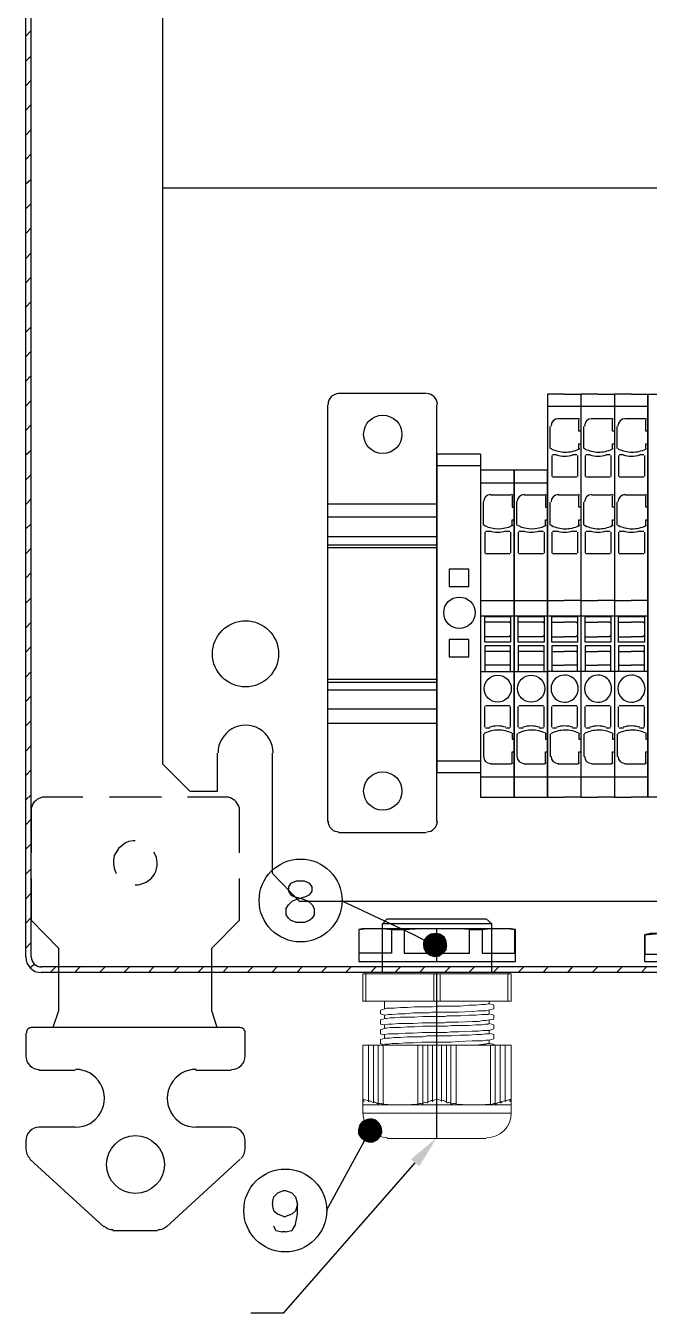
# Model space of a CAD drawing. Header units: feet. Extents: x -159 to 1687, y -48 to 1556.
# Drawn here: x 550.111 to 550.484, y 1042.827 to 1043.597 of the extents above; entities that cross this region are included whole.
import ezdxf

# ---------------------------------------------------------------- set-up
doc = ezdxf.new("R2010")
doc.units = ezdxf.units.FT
doc.header["$MEASUREMENT"] = 0
for name, color, linetype in [('PDF_0', 7, 'Continuous'), ('PDF_Carril', 7, 'Continuous'), ('PDF_Cuadro', 7, 'Continuous'), ('PDF_Prensaestopas', 7, 'Continuous')]:
    doc.layers.add(name, color=color, linetype=linetype)
for name, color, linetype, true_color in [('PDF_COLGADOR', 7, 'Continuous', 0x7f7f7f), ('PDF_Oculta', 7, 'Continuous', 0xb9b9b9), ('PDF_Placa', 7, 'Continuous', 0xb9b9b9)]:
    doc.layers.add(name, color=color, linetype=linetype, true_color=true_color)

msp = doc.modelspace()

# ---------------------------------------------------------------- linework, layer by layer
at = {"layer": 'PDF_0', "lineweight": 25}
for points in [[(550.19333, 1044.94404), (551.66965, 1044.94404), (551.66965, 1043.50022), (550.19333, 1043.50022)], [(550.49043, 1043.13603), (550.48335, 1043.13603), (550.48335, 1043.37688), (550.49043, 1043.37688)], [(550.37626, 1043.27229), (550.36459, 1043.27229), (550.36459, 1043.26187), (550.37626, 1043.26187)], [(550.40126, 1043.22854), (550.38584, 1043.22854), (550.38584, 1043.24396), (550.40126, 1043.24396)], [(550.36459, 1043.21979), (550.37626, 1043.21979), (550.37626, 1043.2302), (550.36459, 1043.2302)]]:
    msp.add_lwpolyline(points, close=True, dxfattribs=at)
at = {"layer": 'PDF_0', "color": 40, "lineweight": 25, "true_color": 0xf8d731}
for points in [[(550.42334, 1043.37688), (550.42334, 1043.13603), (550.43334, 1043.13603)], [(550.43334, 1043.37688), (550.42334, 1043.37688)], [(550.44335, 1043.37688), (550.44335, 1043.13603), (550.45335, 1043.13603)], [(550.45335, 1043.37688), (550.44335, 1043.37688)], [(550.46335, 1043.37688), (550.46335, 1043.13603), (550.47335, 1043.13603)], [(550.47335, 1043.37688), (550.46335, 1043.37688)], [(550.42334, 1043.36979), (550.43334, 1043.36979)], [(550.44335, 1043.36979), (550.45335, 1043.36979)], [(550.46335, 1043.36979), (550.47335, 1043.36979)], [(550.43334, 1043.36229), (550.42959, 1043.36229)], [(550.45335, 1043.36229), (550.4496, 1043.36229)], [(550.47335, 1043.36229), (550.4696, 1043.36229)], [(550.42501, 1043.34438), (550.42501, 1043.35771)], [(550.44501, 1043.34438), (550.44501, 1043.35771)], [(550.46501, 1043.34438), (550.46501, 1043.35771)], [(550.42584, 1043.34021), (550.42584, 1043.32771)], [(550.42876, 1043.34063), (550.42626, 1043.34063)], [(550.44585, 1043.34021), (550.44585, 1043.32771)], [(550.44876, 1043.34063), (550.44626, 1043.34063)], [(550.46585, 1043.34021), (550.46585, 1043.32771)], [(550.46876, 1043.34063), (550.46626, 1043.34063)], [(550.43334, 1043.32729), (550.42626, 1043.32729)], [(550.45335, 1043.32729), (550.44626, 1043.32729)], [(550.47335, 1043.32729), (550.46626, 1043.32729)], [(550.43334, 1043.31646), (550.42959, 1043.31646)], [(550.45335, 1043.31646), (550.4496, 1043.31646)], [(550.47335, 1043.31646), (550.4696, 1043.31646)], [(550.42501, 1043.29854), (550.42501, 1043.31229)], [(550.44501, 1043.29854), (550.44501, 1043.31229)], [(550.46501, 1043.29854), (550.46501, 1043.31229)], [(550.42584, 1043.29437), (550.42584, 1043.28187)], [(550.42876, 1043.29479), (550.42626, 1043.29479)], [(550.44585, 1043.29437), (550.44585, 1043.28187)], [(550.44876, 1043.29479), (550.44626, 1043.29479)], [(550.46585, 1043.29437), (550.46585, 1043.28187)], [(550.46876, 1043.29479), (550.46626, 1043.29479)], [(550.43334, 1043.28146), (550.42626, 1043.28146)], [(550.45335, 1043.28146), (550.44626, 1043.28146)], [(550.47335, 1043.28146), (550.46626, 1043.28146)], [(550.42334, 1043.25354), (550.43334, 1043.25354)], [(550.44335, 1043.25354), (550.45335, 1043.25354)], [(550.46335, 1043.25354), (550.47335, 1043.25354)], [(550.42334, 1043.24437), (550.43334, 1043.24437)], [(550.43334, 1043.22854), (550.42584, 1043.22854), (550.42584, 1043.24396), (550.43334, 1043.24396)], [(550.42584, 1043.24062), (550.43334, 1043.24062)], [(550.44335, 1043.24437), (550.45335, 1043.24437)], [(550.45335, 1043.22854), (550.44585, 1043.22854), (550.44585, 1043.24396), (550.45335, 1043.24396)], [(550.44585, 1043.24062), (550.45335, 1043.24062)], [(550.46335, 1043.24437), (550.47335, 1043.24437)], [(550.47335, 1043.22854), (550.46585, 1043.22854), (550.46585, 1043.24396), (550.47335, 1043.24396)], [(550.46585, 1043.24062), (550.47335, 1043.24062)], [(550.42584, 1043.23187), (550.43334, 1043.23187)], [(550.44585, 1043.23187), (550.45335, 1043.23187)], [(550.46585, 1043.23187), (550.47335, 1043.23187)], [(550.43334, 1043.22645), (550.42584, 1043.22645), (550.42584, 1043.21104)], [(550.42584, 1043.22312), (550.43334, 1043.22312)], [(550.45335, 1043.22645), (550.44585, 1043.22645), (550.44585, 1043.21104)], [(550.44585, 1043.22312), (550.45335, 1043.22312)], [(550.47335, 1043.22645), (550.46585, 1043.22645), (550.46585, 1043.21104)], [(550.46585, 1043.22312), (550.47335, 1043.22312)], [(550.42584, 1043.21479), (550.43334, 1043.21479)], [(550.44585, 1043.21479), (550.45335, 1043.21479)], [(550.46585, 1043.21479), (550.47335, 1043.21479)], [(550.43334, 1043.21104), (550.42334, 1043.21104)], [(550.45335, 1043.21104), (550.44335, 1043.21104)], [(550.47335, 1043.21104), (550.46335, 1043.21104)], [(550.42584, 1043.1777), (550.42584, 1043.1902)], [(550.43334, 1043.19062), (550.42626, 1043.19062)], [(550.44585, 1043.1777), (550.44585, 1043.1902)], [(550.45335, 1043.19062), (550.44626, 1043.19062)], [(550.46585, 1043.1777), (550.46585, 1043.1902)], [(550.47335, 1043.19062), (550.46626, 1043.19062)], [(550.42876, 1043.17729), (550.42626, 1043.17729)], [(550.44876, 1043.17729), (550.44626, 1043.17729)], [(550.46876, 1043.17729), (550.46626, 1043.17729)], [(550.42501, 1043.17354), (550.42501, 1043.1602)], [(550.44501, 1043.17354), (550.44501, 1043.1602)], [(550.46501, 1043.17354), (550.46501, 1043.1602)], [(550.43334, 1043.15562), (550.42959, 1043.15562)], [(550.45335, 1043.15562), (550.4496, 1043.15562)], [(550.47335, 1043.15562), (550.4696, 1043.15562)], [(550.42334, 1043.14812), (550.43334, 1043.14812)], [(550.44335, 1043.14812), (550.45335, 1043.14812)], [(550.46335, 1043.14812), (550.47335, 1043.14812)]]:
    msp.add_lwpolyline(points, dxfattribs=at)
at = {"layer": 'PDF_0', "color": 109, "lineweight": 25, "true_color": 0x136633}
for points in [[(550.43334, 1043.37688), (550.44335, 1043.37688), (550.44335, 1043.13603), (550.43334, 1043.13603)], [(550.45335, 1043.37688), (550.46335, 1043.37688), (550.46335, 1043.13603), (550.45335, 1043.13603)], [(550.47335, 1043.37688), (550.48335, 1043.37688), (550.48335, 1043.13603), (550.47335, 1043.13603)], [(550.43334, 1043.36979), (550.44335, 1043.36979)], [(550.45335, 1043.36979), (550.46335, 1043.36979)], [(550.47335, 1043.36979), (550.48335, 1043.36979)], [(550.44168, 1043.36229), (550.43334, 1043.36229)], [(550.44335, 1043.35479), (550.4421, 1043.35479), (550.4421, 1043.36146)], [(550.46168, 1043.36229), (550.45335, 1043.36229)], [(550.46335, 1043.35479), (550.4621, 1043.35479), (550.4621, 1043.36146)], [(550.48168, 1043.36229), (550.47335, 1043.36229)], [(550.48335, 1043.35479), (550.4821, 1043.35479), (550.4821, 1043.36146)], [(550.4421, 1043.34438), (550.4421, 1043.34729), (550.44335, 1043.34729)], [(550.4621, 1043.34438), (550.4621, 1043.34729), (550.46335, 1043.34729)], [(550.4821, 1043.34438), (550.4821, 1043.34729), (550.48335, 1043.34729)], [(550.44084, 1043.34063), (550.43834, 1043.34063)], [(550.44126, 1043.34021), (550.44126, 1043.32771)], [(550.46085, 1043.34063), (550.45835, 1043.34063)], [(550.46126, 1043.34021), (550.46126, 1043.32771)], [(550.48085, 1043.34063), (550.47835, 1043.34063)], [(550.48126, 1043.34021), (550.48126, 1043.32771)], [(550.44084, 1043.32729), (550.43334, 1043.32729)], [(550.46085, 1043.32729), (550.45335, 1043.32729)], [(550.48085, 1043.32729), (550.47335, 1043.32729)], [(550.44168, 1043.31646), (550.43334, 1043.31646)], [(550.44335, 1043.30938), (550.4421, 1043.30938), (550.4421, 1043.31604)], [(550.46168, 1043.31646), (550.45335, 1043.31646)], [(550.46335, 1043.30938), (550.4621, 1043.30938), (550.4621, 1043.31604)], [(550.48168, 1043.31646), (550.47335, 1043.31646)], [(550.48335, 1043.30938), (550.4821, 1043.30938), (550.4821, 1043.31604)], [(550.4421, 1043.29854), (550.4421, 1043.30187), (550.44335, 1043.30187)], [(550.4621, 1043.29854), (550.4621, 1043.30187), (550.46335, 1043.30187)], [(550.4821, 1043.29854), (550.4821, 1043.30187), (550.48335, 1043.30187)], [(550.44084, 1043.29479), (550.43834, 1043.29479)], [(550.44126, 1043.29437), (550.44126, 1043.28187)], [(550.46085, 1043.29479), (550.45835, 1043.29479)], [(550.46126, 1043.29437), (550.46126, 1043.28187)], [(550.48085, 1043.29479), (550.47835, 1043.29479)], [(550.48126, 1043.29437), (550.48126, 1043.28187)], [(550.44084, 1043.28146), (550.43334, 1043.28146)], [(550.46085, 1043.28146), (550.45335, 1043.28146)], [(550.48085, 1043.28146), (550.47335, 1043.28146)], [(550.44335, 1043.25354), (550.43334, 1043.25354)], [(550.46335, 1043.25354), (550.45335, 1043.25354)], [(550.48335, 1043.25354), (550.47335, 1043.25354)], [(550.43334, 1043.24437), (550.44335, 1043.24437)], [(550.43334, 1043.24396), (550.44126, 1043.24396), (550.44126, 1043.22854), (550.43334, 1043.22854)], [(550.44126, 1043.24021), (550.44084, 1043.24021), (550.44043, 1043.24062), (550.43334, 1043.24062)], [(550.45335, 1043.24437), (550.46335, 1043.24437)], [(550.45335, 1043.24396), (550.46126, 1043.24396), (550.46126, 1043.22854), (550.45335, 1043.22854)], [(550.46126, 1043.24021), (550.46085, 1043.24021), (550.46043, 1043.24062), (550.45335, 1043.24062)], [(550.47335, 1043.24437), (550.48335, 1043.24437)], [(550.47335, 1043.24396), (550.48126, 1043.24396), (550.48126, 1043.22854), (550.47335, 1043.22854)], [(550.48126, 1043.24021), (550.48085, 1043.24021), (550.48043, 1043.24062), (550.47335, 1043.24062)], [(550.44126, 1043.2327), (550.44084, 1043.23229), (550.44043, 1043.23229), (550.44043, 1043.23187), (550.43334, 1043.23187)], [(550.46126, 1043.2327), (550.46085, 1043.23229), (550.46043, 1043.23229), (550.46043, 1043.23187), (550.45335, 1043.23187)], [(550.48126, 1043.2327), (550.48085, 1043.23229), (550.48043, 1043.23229), (550.48043, 1043.23187), (550.47335, 1043.23187)], [(550.44126, 1043.21104), (550.44126, 1043.22645), (550.43334, 1043.22645)], [(550.44126, 1043.2227), (550.44084, 1043.2227), (550.44084, 1043.22312), (550.43334, 1043.22312)], [(550.46126, 1043.21104), (550.46126, 1043.22645), (550.45335, 1043.22645)], [(550.46126, 1043.2227), (550.46085, 1043.2227), (550.46085, 1043.22312), (550.45335, 1043.22312)], [(550.48126, 1043.21104), (550.48126, 1043.22645), (550.47335, 1043.22645)], [(550.48126, 1043.2227), (550.48085, 1043.2227), (550.48085, 1043.22312), (550.47335, 1043.22312)], [(550.44126, 1043.2152), (550.44084, 1043.2152), (550.44084, 1043.21479), (550.43334, 1043.21479)], [(550.46126, 1043.2152), (550.46085, 1043.2152), (550.46085, 1043.21479), (550.45335, 1043.21479)], [(550.48126, 1043.2152), (550.48085, 1043.2152), (550.48085, 1043.21479), (550.47335, 1043.21479)], [(550.44335, 1043.21104), (550.43334, 1043.21104)], [(550.46335, 1043.21104), (550.45335, 1043.21104)], [(550.48335, 1043.21104), (550.47335, 1043.21104)], [(550.44084, 1043.19062), (550.43334, 1043.19062)], [(550.44126, 1043.1777), (550.44126, 1043.1902)], [(550.46085, 1043.19062), (550.45335, 1043.19062)], [(550.46126, 1043.1777), (550.46126, 1043.1902)], [(550.48085, 1043.19062), (550.47335, 1043.19062)], [(550.48126, 1043.1777), (550.48126, 1043.1902)], [(550.44084, 1043.17729), (550.43834, 1043.17729)], [(550.46085, 1043.17729), (550.45835, 1043.17729)], [(550.48085, 1043.17729), (550.47835, 1043.17729)], [(550.4421, 1043.17354), (550.4421, 1043.17062), (550.44335, 1043.17062)], [(550.4621, 1043.17354), (550.4621, 1043.17062), (550.46335, 1043.17062)], [(550.4821, 1043.17354), (550.4821, 1043.17062), (550.48335, 1043.17062)], [(550.4421, 1043.15645), (550.4421, 1043.16312), (550.44335, 1043.16312)], [(550.4621, 1043.15645), (550.4621, 1043.16312), (550.46335, 1043.16312)], [(550.4821, 1043.15645), (550.4821, 1043.16312), (550.48335, 1043.16312)], [(550.44168, 1043.15562), (550.43334, 1043.15562)], [(550.46168, 1043.15562), (550.45335, 1043.15562)], [(550.48168, 1043.15562), (550.47335, 1043.15562)], [(550.43334, 1043.14812), (550.44335, 1043.14812)], [(550.45335, 1043.14812), (550.46335, 1043.14812)], [(550.47335, 1043.14812), (550.48335, 1043.14812)]]:
    msp.add_lwpolyline(points, dxfattribs=at)
at = {"layer": 'PDF_0', "lineweight": 25}
for points in [[(550.38334, 1043.34104), (550.35709, 1043.34104), (550.35709, 1043.15062), (550.38334, 1043.15062)], [(550.38334, 1043.34104), (550.38334, 1043.13603), (550.40334, 1043.13603), (550.40334, 1043.33146)], [(550.35709, 1043.33438), (550.38334, 1043.33438)], [(550.40334, 1043.33146), (550.38334, 1043.33146)], [(550.38334, 1043.32396), (550.40334, 1043.32396)], [(550.40168, 1043.31646), (550.38918, 1043.31646)], [(550.40209, 1043.31604), (550.40209, 1043.30938), (550.40334, 1043.30938)], [(550.38501, 1043.29854), (550.38501, 1043.31229)], [(550.40209, 1043.29854), (550.40209, 1043.30187), (550.40334, 1043.30187)], [(550.38584, 1043.29437), (550.38584, 1043.28187)], [(550.38876, 1043.29479), (550.38626, 1043.29479)], [(550.40084, 1043.29479), (550.39834, 1043.29479)], [(550.40126, 1043.29437), (550.40126, 1043.28187)], [(550.40084, 1043.28146), (550.38626, 1043.28146)], [(550.38334, 1043.25354), (550.40334, 1043.25354)], [(550.38334, 1043.24437), (550.40334, 1043.24437)], [(550.40126, 1043.24021), (550.40084, 1043.24021), (550.40084, 1043.24062), (550.38584, 1043.24062)], [(550.40126, 1043.2327), (550.40084, 1043.23229), (550.40043, 1043.23229), (550.40043, 1043.23187), (550.38584, 1043.23187)], [(550.40126, 1043.21104), (550.40126, 1043.22645), (550.38584, 1043.22645), (550.38584, 1043.21104)], [(550.40126, 1043.2227), (550.40084, 1043.2227), (550.40084, 1043.22312), (550.38584, 1043.22312)], [(550.40126, 1043.2152), (550.40084, 1043.2152), (550.40084, 1043.21479), (550.38584, 1043.21479)], [(550.38334, 1043.21104), (550.40334, 1043.21104)], [(550.38584, 1043.1777), (550.38584, 1043.1902)], [(550.40084, 1043.19062), (550.38626, 1043.19062)], [(550.40126, 1043.1777), (550.40126, 1043.1902)], [(550.38876, 1043.17729), (550.38626, 1043.17729)], [(550.40084, 1043.17729), (550.39834, 1043.17729)], [(550.38501, 1043.17354), (550.38501, 1043.1602)], [(550.40209, 1043.17354), (550.40209, 1043.17062), (550.40334, 1043.17062)], [(550.40209, 1043.15645), (550.40209, 1043.16312), (550.40334, 1043.16312)], [(550.35709, 1043.1577), (550.38334, 1043.1577)], [(550.40168, 1043.15562), (550.38918, 1043.15562)], [(550.38334, 1043.14812), (550.40334, 1043.14812)]]:
    msp.add_lwpolyline(points, dxfattribs=at)
at = {"layer": 'PDF_0', "color": 5, "lineweight": 25}
for points in [[(550.40334, 1043.33146), (550.40334, 1043.13603), (550.42334, 1043.13603), (550.42334, 1043.33146)], [(550.42334, 1043.33146), (550.40334, 1043.33146)], [(550.40334, 1043.32396), (550.42334, 1043.32396)], [(550.42168, 1043.31646), (550.40918, 1043.31646)], [(550.42209, 1043.31604), (550.42209, 1043.30938), (550.42334, 1043.30938)], [(550.40501, 1043.29854), (550.40501, 1043.31229)], [(550.42209, 1043.29854), (550.42209, 1043.30187), (550.42334, 1043.30187)], [(550.40584, 1043.29437), (550.40584, 1043.28187)], [(550.40876, 1043.29479), (550.40626, 1043.29479)], [(550.42084, 1043.29479), (550.41834, 1043.29479)], [(550.42126, 1043.29437), (550.42126, 1043.28187)], [(550.42084, 1043.28146), (550.40626, 1043.28146)], [(550.40334, 1043.25354), (550.42334, 1043.25354)], [(550.40334, 1043.24437), (550.42334, 1043.24437)], [(550.42126, 1043.24021), (550.42084, 1043.24021), (550.42084, 1043.24062), (550.40584, 1043.24062)], [(550.42126, 1043.2327), (550.42084, 1043.23229), (550.42043, 1043.23229), (550.42043, 1043.23187), (550.40584, 1043.23187)], [(550.42126, 1043.21104), (550.42126, 1043.22645), (550.40584, 1043.22645), (550.40584, 1043.21104)], [(550.42126, 1043.2227), (550.42084, 1043.2227), (550.42084, 1043.22312), (550.40584, 1043.22312)], [(550.42126, 1043.2152), (550.42084, 1043.2152), (550.42084, 1043.21479), (550.40584, 1043.21479)], [(550.40334, 1043.21104), (550.42334, 1043.21104)], [(550.40584, 1043.1777), (550.40584, 1043.1902)], [(550.42084, 1043.19062), (550.40626, 1043.19062)], [(550.42126, 1043.1777), (550.42126, 1043.1902)], [(550.40876, 1043.17729), (550.40626, 1043.17729)], [(550.42084, 1043.17729), (550.41834, 1043.17729)], [(550.40501, 1043.17354), (550.40501, 1043.1602)], [(550.42209, 1043.17354), (550.42209, 1043.17062), (550.42334, 1043.17062)], [(550.42209, 1043.15645), (550.42209, 1043.16312), (550.42334, 1043.16312)], [(550.42168, 1043.15562), (550.40918, 1043.15562)], [(550.40334, 1043.14812), (550.42334, 1043.14812)]]:
    msp.add_lwpolyline(points, dxfattribs=at)
msp.add_lwpolyline([(550.42126, 1043.22854), (550.40584, 1043.22854), (550.40584, 1043.24396), (550.42126, 1043.24396)], close=True, dxfattribs=at)
at = {"layer": 'PDF_0', "lineweight": 25}
for centre, radius in [((550.37063, 1043.24625), 0.00938), ((550.39355, 1043.20083), 0.00813)]:
    msp.add_circle(centre, radius, dxfattribs=at)
at = {"layer": 'PDF_0', "color": 5, "lineweight": 25}
msp.add_circle((550.41355, 1043.20083), 0.00813, dxfattribs=at)
at = {"layer": 'PDF_0', "color": 40, "lineweight": 25, "true_color": 0xf8d731}
for centre, radius, start, end in [((550.4298, 1043.35792), 0.00438, 90.00028, 179.99972), ((550.4498, 1043.35792), 0.00438, 90.00028, 179.99972), ((550.4698, 1043.35792), 0.00438, 90.00028, 179.99972), ((550.42605, 1043.34459), 0.000625, 179.9991, 244.13088), ((550.43397, 1043.36084), 0.01854, 244.12719, 269.24719), ((550.43355, 1043.35584), 0.01604, 252.09212, 269.70301), ((550.44605, 1043.34459), 0.000625, 179.9991, 244.13088), ((550.45397, 1043.36084), 0.01854, 244.12719, 269.24719), ((550.45355, 1043.35584), 0.01604, 252.09212, 269.70301), ((550.46605, 1043.34459), 0.000625, 179.9991, 244.13088), ((550.47397, 1043.36084), 0.01854, 244.12719, 269.24719), ((550.47355, 1043.35584), 0.01604, 252.09212, 269.70301), ((550.4298, 1043.3125), 0.00438, 90.00028, 179.99972), ((550.4498, 1043.3125), 0.00438, 90.00028, 179.99972), ((550.4698, 1043.3125), 0.00438, 90.00028, 179.99972), ((550.42605, 1043.29875), 0.000625, 179.9991, 244.13088), ((550.43397, 1043.315), 0.01854, 244.12719, 269.24719), ((550.43355, 1043.31042), 0.01604, 252.09212, 269.70301), ((550.44605, 1043.29875), 0.000625, 179.9991, 244.13088), ((550.45397, 1043.315), 0.01854, 244.12719, 269.24719), ((550.45355, 1043.31042), 0.01604, 252.09212, 269.70301), ((550.46605, 1043.29875), 0.000625, 179.9991, 244.13088), ((550.47397, 1043.315), 0.01854, 244.12719, 269.24719), ((550.47355, 1043.31042), 0.01604, 252.09212, 269.70301), ((550.43355, 1043.20083), 0.00813, 90.5821, 269.4179), ((550.45355, 1043.20083), 0.00813, 90.5821, 269.4179), ((550.47355, 1043.20083), 0.00813, 90.5821, 269.4179), ((550.43397, 1043.15749), 0.01854, 90.75281, 115.87281), ((550.43355, 1043.16249), 0.01604, 90.29699, 107.90788), ((550.45397, 1043.15749), 0.01854, 90.75281, 115.87281), ((550.45355, 1043.16249), 0.01604, 90.29699, 107.90788), ((550.47397, 1043.15749), 0.01854, 90.75281, 115.87281), ((550.47355, 1043.16249), 0.01604, 90.29699, 107.90788), ((550.42605, 1043.17374), 0.000625, 115.86912, 180.0009), ((550.44605, 1043.17374), 0.000625, 115.86912, 180.0009), ((550.46605, 1043.17374), 0.000625, 115.86912, 180.0009), ((550.4298, 1043.16041), 0.00438, 180.00028, 269.99972), ((550.4498, 1043.16041), 0.00438, 180.00028, 269.99972), ((550.4698, 1043.16041), 0.00438, 180.00028, 269.99972)]:
    msp.add_arc(centre, radius, start, end, dxfattribs=at)
at = {"layer": 'PDF_0', "color": 109, "lineweight": 25, "true_color": 0x136633}
for centre, radius, start, end in [((550.44189, 1043.36167), 0.000625, 0.00279, 89.99721), ((550.46189, 1043.36167), 0.000625, 0.00279, 89.99721), ((550.48189, 1043.36167), 0.000625, 0.00279, 89.99721), ((550.43355, 1043.35584), 0.01604, 269.70329, 287.90825), ((550.43397, 1043.36084), 0.01854, 269.24749, 295.87301), ((550.44189, 1043.34459), 0.000625, 295.86912, 0.0009), ((550.45355, 1043.35584), 0.01604, 269.70329, 287.90825), ((550.45397, 1043.36084), 0.01854, 269.24749, 295.87301), ((550.46189, 1043.34459), 0.000625, 295.86912, 0.0009), ((550.47355, 1043.35584), 0.01604, 269.70329, 287.90825), ((550.47397, 1043.36084), 0.01854, 269.24749, 295.87301), ((550.48189, 1043.34459), 0.000625, 295.86912, 0.0009), ((550.44189, 1043.31625), 0.000625, 0.00279, 89.99721), ((550.46189, 1043.31625), 0.000625, 0.00279, 89.99721), ((550.48189, 1043.31625), 0.000625, 0.00279, 89.99721), ((550.43355, 1043.31042), 0.01604, 269.70329, 287.90825), ((550.43397, 1043.315), 0.01854, 269.24749, 295.87301), ((550.44189, 1043.29875), 0.000625, 295.86912, 0.0009), ((550.45355, 1043.31042), 0.01604, 269.70329, 287.90825), ((550.45397, 1043.315), 0.01854, 269.24749, 295.87301), ((550.46189, 1043.29875), 0.000625, 295.86912, 0.0009), ((550.47355, 1043.31042), 0.01604, 269.70329, 287.90825), ((550.47397, 1043.315), 0.01854, 269.24749, 295.87301), ((550.48189, 1043.29875), 0.000625, 295.86912, 0.0009), ((550.43355, 1043.20083), 0.00813, 269.41747, 90.58253), ((550.45355, 1043.20083), 0.00813, 269.41747, 90.58253), ((550.47355, 1043.20083), 0.00813, 269.41747, 90.58253), ((550.43355, 1043.16249), 0.01604, 72.09175, 90.29671), ((550.43397, 1043.15749), 0.01854, 64.12699, 90.75251), ((550.45355, 1043.16249), 0.01604, 72.09175, 90.29671), ((550.45397, 1043.15749), 0.01854, 64.12699, 90.75251), ((550.47355, 1043.16249), 0.01604, 72.09175, 90.29671), ((550.47397, 1043.15749), 0.01854, 64.12699, 90.75251), ((550.44189, 1043.17374), 0.000625, 359.9991, 64.13088), ((550.46189, 1043.17374), 0.000625, 359.9991, 64.13088), ((550.48189, 1043.17374), 0.000625, 359.9991, 64.13088), ((550.44189, 1043.15666), 0.000625, 270.00279, 359.99721), ((550.46189, 1043.15666), 0.000625, 270.00279, 359.99721), ((550.48189, 1043.15666), 0.000625, 270.00279, 359.99721)]:
    msp.add_arc(centre, radius, start, end, dxfattribs=at)
at = {"layer": 'PDF_0', "lineweight": 25}
for centre, radius, start, end in [((550.38938, 1043.3125), 0.00438, 90.00028, 179.99972), ((550.40188, 1043.31625), 0.000625, 0.00279, 89.99721), ((550.38605, 1043.29875), 0.000625, 179.9991, 244.13088), ((550.39397, 1043.315), 0.01854, 244.12725, 295.87275), ((550.39355, 1043.31042), 0.01604, 252.09235, 287.90765), ((550.40188, 1043.29875), 0.000625, 295.86912, 0.0009), ((550.39397, 1043.15749), 0.01854, 64.12725, 115.87275), ((550.39355, 1043.16249), 0.01604, 72.09235, 107.90765), ((550.38605, 1043.17374), 0.000625, 115.86912, 180.0009), ((550.40188, 1043.17374), 0.000625, 359.9991, 64.13088), ((550.38938, 1043.16041), 0.00438, 180.00028, 269.99972), ((550.40188, 1043.15666), 0.000625, 270.00279, 359.99721)]:
    msp.add_arc(centre, radius, start, end, dxfattribs=at)
at = {"layer": 'PDF_0', "color": 5, "lineweight": 25}
for centre, radius, start, end in [((550.40939, 1043.3125), 0.00438, 90.00028, 179.99972), ((550.42189, 1043.31625), 0.000625, 0.00279, 89.99721), ((550.40605, 1043.29875), 0.000625, 179.9991, 244.13088), ((550.41397, 1043.315), 0.01854, 244.12725, 295.87275), ((550.41355, 1043.31042), 0.01604, 252.09235, 287.90765), ((550.42189, 1043.29875), 0.000625, 295.86912, 0.0009), ((550.41397, 1043.15749), 0.01854, 64.12725, 115.87275), ((550.41355, 1043.16249), 0.01604, 72.09235, 107.90765), ((550.40605, 1043.17374), 0.000625, 115.86912, 180.0009), ((550.42189, 1043.17374), 0.000625, 359.9991, 64.13088), ((550.40939, 1043.16041), 0.00438, 180.00028, 269.99972), ((550.42189, 1043.15666), 0.000625, 270.00279, 359.99721)]:
    msp.add_arc(centre, radius, start, end, dxfattribs=at)
at = {"layer": 'PDF_Carril', "lineweight": 25}
msp.add_line((550.29167, 1043.37063), (550.29167, 1043.12145), dxfattribs=at)
for points in [[(550.35084, 1043.3773), (550.29834, 1043.3773)], [(550.35709, 1043.12145), (550.35709, 1043.37063)], [(550.29167, 1043.31146), (550.35709, 1043.31146)], [(550.29167, 1043.30354), (550.35709, 1043.30354)], [(550.29167, 1043.28687), (550.35709, 1043.28687)], [(550.29167, 1043.20479), (550.35709, 1043.20479)], [(550.35709, 1043.18854), (550.29167, 1043.18854)], [(550.29167, 1043.1802), (550.35709, 1043.1802)], [(550.29834, 1043.11478), (550.35084, 1043.11478)]]:
    msp.add_lwpolyline(points, dxfattribs=at)
at = {"layer": 'PDF_Carril', "color": 9, "lineweight": 25, "true_color": 0xc6c7ca}
for points in [[(550.29167, 1043.29187), (550.35709, 1043.29187)], [(550.29167, 1043.28521), (550.35709, 1043.28521)], [(550.29167, 1043.20645), (550.35709, 1043.20645)], [(550.29167, 1043.2002), (550.35709, 1043.2002)]]:
    msp.add_lwpolyline(points, dxfattribs=at)
at = {"layer": 'PDF_Carril', "lineweight": 25}
for centre in [(550.3248, 1043.35292), (550.3248, 1043.13958)]:
    msp.add_circle(centre, 0.01146, dxfattribs=at)
for centre, start, end in [((550.29855, 1043.37084), 89.99997, 180.00003), ((550.35105, 1043.37084), 359.99997, 90.00003), ((550.29855, 1043.12166), 179.99997, 270.00003), ((550.35105, 1043.12166), 269.99997, 0.00003)]:
    msp.add_arc(centre, 0.00646, start, end, dxfattribs=at)
at = {"layer": 'PDF_COLGADOR', "lineweight": 25}
msp.add_line((550.23917, 1042.99811), (550.11458, 1042.99811), dxfattribs=at)
for points in [[(550.22583, 1042.99811), (550.2225, 1043.00811), (550.2225, 1043.03103), (550.13083, 1043.03103), (550.13083, 1043.00811), (550.1275, 1042.99811)], [(550.11125, 1042.99478), (550.11125, 1042.98103)], [(550.2425, 1042.98103), (550.2425, 1042.99478)], [(550.11916, 1042.97269), (550.14083, 1042.97269)], [(550.21292, 1042.97269), (550.23417, 1042.97269)], [(550.14083, 1042.93852), (550.11916, 1042.93852)], [(550.23417, 1042.93852), (550.21292, 1042.93852)], [(550.11125, 1042.93019), (550.11125, 1042.92561)], [(550.2425, 1042.92561), (550.2425, 1042.93019)], [(550.11375, 1042.91936), (550.15792, 1042.87894)], [(550.19542, 1042.87894), (550.23959, 1042.91936)], [(550.16333, 1042.87685), (550.19, 1042.87685)]]:
    msp.add_lwpolyline(points, dxfattribs=at)
msp.add_circle((550.17687, 1042.91623), 0.01729, dxfattribs=at)
for centre, radius, start, end in [((550.11479, 1042.99499), 0.00313, 89.99996, 180.00004), ((550.23938, 1042.99499), 0.00313, 359.99996, 90.00004), ((550.11937, 1042.98123), 0.00813, 180.00001, 269.99999), ((550.23438, 1042.98123), 0.00813, 270.00001, 359.99999), ((550.14104, 1042.95582), 0.01729, 269.99999, 90.00001), ((550.21313, 1042.95582), 0.01729, 89.99999, 270.00001), ((550.11937, 1042.9304), 0.00813, 90.00001, 179.99999), ((550.23438, 1042.9304), 0.00813, 0.00001, 89.99999), ((550.11937, 1042.92582), 0.00813, 179.99998, 227.50493), ((550.23438, 1042.92582), 0.00813, 312.49507, 0.00002), ((550.16354, 1042.8854), 0.00813, 227.50488, 269.99999), ((550.19021, 1042.8854), 0.00813, 270.00001, 312.49512)]:
    msp.add_arc(centre, radius, start, end, dxfattribs=at)
at = {"layer": 'PDF_Cuadro', "lineweight": 25}
for points in [[(550.11125, 1043.0402), (550.11125, 1044.9907), (550.12041, 1044.99987), (551.74257, 1044.99987)], [(550.11458, 1043.0402), (550.11458, 1044.9907)], [(550.11125, 1043.59106), (550.11458, 1043.59439)], [(550.11125, 1043.57605), (550.11458, 1043.57939)], [(550.11125, 1043.56147), (550.11458, 1043.5648)], [(550.11125, 1043.54689), (550.11458, 1043.55022)], [(550.11125, 1043.53189), (550.11458, 1043.53522)], [(550.11125, 1043.5173), (550.11458, 1043.52064)], [(550.11125, 1043.50272), (550.11458, 1043.50563)], [(550.11125, 1043.48772), (550.11458, 1043.49105)], [(550.11125, 1043.47313), (550.11458, 1043.47647)], [(550.11125, 1043.45813), (550.11458, 1043.46147)], [(550.11125, 1043.44355), (550.11458, 1043.44688)], [(550.11125, 1043.42896), (550.11458, 1043.4323)], [(550.11125, 1043.41396), (550.11458, 1043.4173)], [(550.11125, 1043.39938), (550.11458, 1043.40271)], [(550.11125, 1043.3848), (550.11458, 1043.38813)], [(550.11125, 1043.36979), (550.11458, 1043.37313)], [(550.11125, 1043.35521), (550.11458, 1043.35854)], [(550.11125, 1043.34063), (550.11458, 1043.34354)], [(550.11125, 1043.32563), (550.11458, 1043.32896)], [(550.11125, 1043.31104), (550.11458, 1043.31438)], [(550.11125, 1043.29646), (550.11458, 1043.29937)], [(550.11125, 1043.28146), (550.11458, 1043.28479)], [(550.11125, 1043.26687), (550.11458, 1043.27021)], [(550.11125, 1043.25187), (550.11458, 1043.25521)], [(550.11125, 1043.23729), (550.11458, 1043.24062)], [(550.11125, 1043.2227), (550.11458, 1043.22604)], [(550.11125, 1043.2077), (550.11458, 1043.21104)], [(550.11125, 1043.19312), (550.11458, 1043.19645)], [(550.11125, 1043.17854), (550.11458, 1043.18187)], [(550.11125, 1043.16354), (550.11458, 1043.16687)], [(550.11125, 1043.14895), (550.11458, 1043.15228)], [(550.11125, 1043.13437), (550.11458, 1043.13728)], [(550.11125, 1043.11937), (550.11458, 1043.1227)], [(550.11125, 1043.10478), (550.11458, 1043.10812)], [(550.11125, 1043.08978), (550.11458, 1043.09312)], [(550.11125, 1043.0752), (550.11458, 1043.07853)], [(550.11125, 1043.06061), (550.11458, 1043.06395)], [(550.11125, 1043.04561), (550.11458, 1043.04895)], [(550.11375, 1043.03395), (550.11625, 1043.03603)], [(551.74257, 1043.03436), (550.12041, 1043.03436)], [(551.74257, 1043.03103), (550.12041, 1043.03103)], [(550.12583, 1043.03103), (550.12916, 1043.03436)], [(550.14041, 1043.03103), (550.14375, 1043.03436)], [(550.15541, 1043.03103), (550.15875, 1043.03436)], [(550.17, 1043.03103), (550.17333, 1043.03436)], [(550.18458, 1043.03103), (550.18792, 1043.03436)], [(550.19958, 1043.03103), (550.20292, 1043.03436)], [(550.21417, 1043.03103), (550.2175, 1043.03436)], [(550.22917, 1043.03103), (550.23209, 1043.03436)], [(550.24375, 1043.03103), (550.24709, 1043.03436)], [(550.25834, 1043.03103), (550.26167, 1043.03436)], [(550.27334, 1043.03103), (550.27667, 1043.03436)], [(550.28792, 1043.03103), (550.29125, 1043.03436)], [(550.30251, 1043.03103), (550.30584, 1043.03436)], [(550.31751, 1043.03103), (550.32084, 1043.03436)], [(550.33209, 1043.03103), (550.33542, 1043.03436)], [(550.34667, 1043.03103), (550.35001, 1043.03436)], [(550.36167, 1043.03103), (550.36501, 1043.03436)], [(550.37626, 1043.03103), (550.37959, 1043.03436)], [(550.39084, 1043.03103), (550.39418, 1043.03436)], [(550.40584, 1043.03103), (550.40918, 1043.03436)], [(550.42043, 1043.03103), (550.42376, 1043.03436)], [(550.43543, 1043.03103), (550.43834, 1043.03436)], [(550.45001, 1043.03103), (550.45335, 1043.03436)], [(550.4646, 1043.03103), (550.46793, 1043.03436)], [(550.4796, 1043.03103), (550.48251, 1043.03436)]]:
    msp.add_lwpolyline(points, dxfattribs=at)
for radius, start, end in [(0.00938, 180.00006, 269.99994), (0.00604, 179.99974, 270.00026)]:
    msp.add_arc((550.12062, 1043.0404), radius, start, end, dxfattribs=at)
at = {"layer": 'PDF_Oculta', "lineweight": 25}
for points in [[(550.14541, 1043.13603), (550.12125, 1043.13603), (550.12, 1043.13562), (550.11833, 1043.13478), (550.1175, 1043.13395), (550.11625, 1043.13312), (550.11541, 1043.13187), (550.11458, 1043.12937), (550.11458, 1043.1027)], [(550.1925, 1043.13603), (550.16125, 1043.13603)], [(550.23917, 1043.1027), (550.23917, 1043.12937), (550.23875, 1043.13062), (550.23709, 1043.13312), (550.23625, 1043.13395), (550.23375, 1043.13562), (550.2325, 1043.13603), (550.20792, 1043.13603)], [(550.17667, 1043.10978), (550.17542, 1043.10978), (550.17292, 1043.10937), (550.17083, 1043.10853), (550.16667, 1043.1052), (550.16417, 1043.10103), (550.16375, 1043.09853), (550.16375, 1043.09603), (550.16417, 1043.09353), (550.165, 1043.09103), (550.16542, 1043.0902)], [(550.11458, 1043.08728), (550.11458, 1043.06228), (550.13083, 1043.04561), (550.13083, 1043.03103)], [(550.2225, 1043.03103), (550.2225, 1043.04561), (550.23917, 1043.06228), (550.23917, 1043.08728)]]:
    msp.add_lwpolyline(points, dxfattribs=at)
msp.add_arc((550.17711, 1043.0963), 0.01278, 268.00627, 32.24175, dxfattribs=at)
at = {"layer": 'PDF_Placa', "lineweight": 25}
for points in [[(550.22583, 1043.16229), (550.22583, 1043.13937), (550.20958, 1043.13937), (550.19333, 1043.15562), (550.19333, 1044.86195), (550.20958, 1044.87862), (550.22583, 1044.87862), (550.22583, 1044.8557)], [(551.60382, 1043.16229), (551.60382, 1043.0902), (551.58757, 1043.07353), (550.275, 1043.07353), (550.25875, 1043.0902), (550.25875, 1043.16229)]]:
    msp.add_lwpolyline(points, dxfattribs=at)
msp.add_circle((550.24271, 1043.22166), 0.01979, dxfattribs=at)
msp.add_arc((550.24271, 1043.16249), 0.01646, 359.99988, 180.00012, dxfattribs=at)
at = {"layer": 'PDF_Prensaestopas', "color": 5, "lineweight": 25}
msp.add_lwpolyline([(550.27292, 1043.08561), (550.26959, 1043.08436), (550.26834, 1043.08228), (550.26834, 1043.07978), (550.26959, 1043.0777), (550.27167, 1043.07645), (550.27667, 1043.0752), (550.28, 1043.07395), (550.2825, 1043.07145), (550.28375, 1043.06936), (550.28375, 1043.06561), (550.2825, 1043.06353), (550.28125, 1043.06228), (550.27792, 1043.06103), (550.27292, 1043.06103), (550.26959, 1043.06228), (550.26834, 1043.06353), (550.26709, 1043.06561), (550.26709, 1043.06936), (550.26834, 1043.07145), (550.27084, 1043.07395), (550.27417, 1043.0752), (550.27875, 1043.07645), (550.28125, 1043.0777), (550.2825, 1043.07978), (550.2825, 1043.08228), (550.28125, 1043.08436), (550.27792, 1043.08561)], close=True, dxfattribs=at)
for points in [[(550.34917, 1043.05061), (550.34251, 1043.05395), (550.30001, 1043.07395)], [(550.31376, 1042.93019), (550.31001, 1042.92352), (550.29084, 1042.88852)], [(550.26542, 1042.82727), (550.34417, 1042.91727)], [(550.25875, 1042.89352), (550.25959, 1042.89686), (550.26209, 1042.89936), (550.26542, 1042.90061), (550.26667, 1042.90061), (550.27042, 1042.89936)], [(550.2725, 1042.89686), (550.27042, 1042.89936)], [(550.25875, 1042.89352), (550.25875, 1042.89227)], [(550.25959, 1042.88852), (550.25875, 1042.89227)], [(550.2725, 1042.89686), (550.27375, 1042.89227)], [(550.27375, 1042.89227), (550.2725, 1042.88852)], [(550.2725, 1042.88061), (550.27375, 1042.88644), (550.27375, 1042.89227)], [(550.25959, 1042.88852), (550.26209, 1042.88644)], [(550.26542, 1042.88519), (550.26209, 1042.88644)], [(550.26542, 1042.88519), (550.26667, 1042.88519)], [(550.27042, 1042.88644), (550.26667, 1042.88519)], [(550.27042, 1042.88644), (550.2725, 1042.88852)], [(550.26084, 1042.87685), (550.25959, 1042.87936)], [(550.26084, 1042.87685), (550.26459, 1042.87602)], [(550.26667, 1042.87602), (550.26459, 1042.87602)], [(550.26667, 1042.87602), (550.27042, 1042.87685)], [(550.2725, 1042.88061), (550.27042, 1042.87685)], [(550.26542, 1042.82727), (550.24584, 1042.82727)]]:
    msp.add_lwpolyline(points, dxfattribs=at)
at = {"layer": 'PDF_Prensaestopas', "lineweight": 25}
msp.add_lwpolyline([(550.39001, 1043.0602), (550.32459, 1043.0602), (550.32751, 1043.06311), (550.38668, 1043.06311)], close=True, dxfattribs=at)
for points in [[(550.32459, 1043.03103), (550.32459, 1043.0602)], [(550.39001, 1043.03103), (550.39001, 1043.0602)], [(550.40168, 1043.05728), (550.31251, 1043.05728), (550.31042, 1043.05686), (550.31376, 1043.05728)], [(550.32667, 1043.05728), (550.33001, 1043.05686), (550.33001, 1043.0427), (550.31042, 1043.0427)], [(550.31042, 1043.05686), (550.31042, 1043.0377), (550.40418, 1043.0377), (550.40418, 1043.05686)], [(550.33001, 1043.05686), (550.33751, 1043.05686), (550.33751, 1043.0427), (550.37668, 1043.0427), (550.37668, 1043.05686), (550.38418, 1043.05686), (550.38418, 1043.0427), (550.40376, 1043.0427), (550.40376, 1043.05686), (550.40418, 1043.05686), (550.40168, 1043.05728)], [(550.33751, 1043.05686), (550.34417, 1043.05728)], [(550.37668, 1043.05686), (550.37042, 1043.05728)], [(550.38418, 1043.05686), (550.38751, 1043.05728)], [(550.40084, 1043.05728), (550.40376, 1043.05686)], [(550.49835, 1043.04186), (550.48168, 1043.04186), (550.48168, 1043.05353), (550.48126, 1043.05353), (550.48126, 1043.0377), (550.56127, 1043.0377), (550.56127, 1043.05353), (550.55752, 1043.05436), (550.48501, 1043.05436), (550.48126, 1043.05353)], [(550.48168, 1043.05353), (550.49001, 1043.05436), (550.49835, 1043.05353), (550.50418, 1043.05353), (550.50418, 1043.04186), (550.53835, 1043.04186), (550.53835, 1043.05353), (550.54418, 1043.05353)]]:
    msp.add_lwpolyline(points, dxfattribs=at)
at = {"layer": 'PDF_Prensaestopas', "color": 150, "lineweight": 25, "true_color": 0x007fff}
for points in [[(550.35709, 1043.0377), (550.35709, 1043.05728)], [(550.35709, 1042.93186), (550.35709, 1043.03103)]]:
    msp.add_lwpolyline(points, dxfattribs=at)
at = {"layer": 'PDF_Prensaestopas', "lineweight": 0}
for points in [[(550.40168, 1043.0302), (550.31292, 1043.0302), (550.31292, 1043.01394), (550.40168, 1043.01394), (550.40168, 1043.0302)], [(550.39959, 1043.03103), (550.31459, 1043.03103)], [(550.31459, 1043.0302), (550.31459, 1043.01394)], [(550.35542, 1043.01394), (550.35542, 1043.0302)], [(550.35917, 1043.0302), (550.35917, 1043.01394)], [(550.39959, 1043.0302), (550.39959, 1043.01394)], [(550.38834, 1043.01394), (550.38834, 1043.01228), (550.38793, 1043.01228), (550.38626, 1043.01186), (550.38376, 1043.01186), (550.38043, 1043.01144), (550.37626, 1043.01144), (550.37126, 1043.01103), (550.35709, 1043.01103), (550.35459, 1043.01061), (550.34376, 1043.01061), (550.33959, 1043.01019), (550.33542, 1043.01019), (550.33167, 1043.00978), (550.32709, 1043.00978), (550.32626, 1043.00936), (550.32334, 1043.00853), (550.32334, 1043.00644), (550.32584, 1043.00561), (550.32584, 1043.00353)], [(550.32584, 1043.01394), (550.32584, 1043.00936)], [(550.38834, 1043.00644), (550.38793, 1043.00603), (550.38376, 1043.00603), (550.38043, 1043.00561), (550.37626, 1043.00561), (550.37126, 1043.00519), (550.36334, 1043.00519), (550.36209, 1043.00478), (550.34876, 1043.00478), (550.34376, 1043.00436), (550.33542, 1043.00436), (550.33167, 1043.00394), (550.32917, 1043.00394), (550.32709, 1043.00353), (550.32626, 1043.00353), (550.32334, 1043.00269), (550.32334, 1043.00019), (550.32584, 1042.99978), (550.32584, 1042.99769)], [(550.32584, 1043.00561), (550.32626, 1043.00561), (550.32792, 1043.00603), (550.33042, 1043.00603), (550.33417, 1043.00644), (550.33834, 1043.00644), (550.34292, 1043.00686), (550.35251, 1043.00686), (550.35417, 1043.00728), (550.37001, 1043.00728), (550.37834, 1043.00769), (550.38209, 1043.00811), (550.38668, 1043.00811), (550.38793, 1043.00853), (550.39126, 1043.00936), (550.39126, 1043.01144), (550.39043, 1043.01186), (550.38834, 1043.01228)], [(550.38834, 1043.00269), (550.39126, 1043.00311), (550.39126, 1043.00561), (550.38834, 1043.00644), (550.38834, 1043.00853)], [(550.38834, 1043.00061), (550.38793, 1043.00019), (550.38626, 1043.00019), (550.38376, 1042.99978), (550.38043, 1042.99978), (550.37626, 1042.99936), (550.36584, 1042.99936), (550.36334, 1042.99894), (550.34876, 1042.99894), (550.34376, 1042.99853), (550.33959, 1042.99853), (550.33542, 1042.99811), (550.32917, 1042.99811), (550.32709, 1042.99769), (550.32626, 1042.99769), (550.32334, 1042.99686), (550.32334, 1042.99436), (550.32584, 1042.99353)], [(550.32584, 1042.99144), (550.32584, 1042.99394), (550.32626, 1042.99394), (550.32792, 1042.99436), (550.33417, 1042.99436), (550.33834, 1042.99478), (550.34292, 1042.99478), (550.34834, 1042.99519), (550.36292, 1042.99519), (550.36542, 1042.99561), (550.37001, 1042.99561), (550.37834, 1042.99603), (550.38209, 1042.99603), (550.38459, 1042.99644), (550.38834, 1042.99644), (550.39126, 1042.99728), (550.39126, 1042.99978), (550.38834, 1043.00061), (550.38834, 1043.00269), (550.38668, 1043.00228), (550.38459, 1043.00228), (550.38209, 1043.00186), (550.37834, 1043.00186), (550.37001, 1043.00144), (550.36292, 1043.00144), (550.36167, 1043.00103), (550.34834, 1043.00103), (550.34292, 1043.00061), (550.33417, 1043.00061), (550.33042, 1043.00019), (550.32792, 1043.00019), (550.32626, 1042.99978), (550.32584, 1042.99978)], [(550.38834, 1042.99061), (550.38668, 1042.99061), (550.38459, 1042.99019), (550.37834, 1042.99019), (550.37001, 1042.98978), (550.36542, 1042.98936), (550.34834, 1042.98936), (550.34292, 1042.98894), (550.33834, 1042.98894), (550.33417, 1042.98853), (550.33042, 1042.98853), (550.32792, 1042.98811), (550.32626, 1042.98811), (550.32584, 1042.98769), (550.32334, 1042.98853), (550.32334, 1042.99103), (550.32626, 1042.99186), (550.32917, 1042.99186), (550.33167, 1042.99228), (550.33542, 1042.99228), (550.33959, 1042.99269), (550.34876, 1042.99269), (550.35126, 1042.99311), (550.36584, 1042.99311), (550.37126, 1042.99353), (550.37626, 1042.99353), (550.38043, 1042.99394), (550.38376, 1042.99394), (550.38626, 1042.99436), (550.38834, 1042.99436), (550.38834, 1042.99686)], [(550.39084, 1042.98769), (550.39084, 1042.98811), (550.38834, 1042.98853), (550.38834, 1042.99061), (550.39126, 1042.99144), (550.39126, 1042.99394), (550.38834, 1042.99478)], [(550.31292, 1042.98769), (550.31292, 1042.94686), (550.40168, 1042.94686)], [(550.31292, 1042.98769), (550.40168, 1042.98769)], [(550.31667, 1042.95394), (550.31626, 1042.95394), (550.31626, 1042.98769)], [(550.31709, 1042.95436), (550.31792, 1042.95394), (550.31917, 1042.95311), (550.31917, 1042.98769)], [(550.32501, 1042.95186), (550.32501, 1042.98769)], [(550.34876, 1042.98769), (550.34876, 1042.95228), (550.34917, 1042.95311), (550.35042, 1042.95353)], [(550.35167, 1042.98769), (550.35167, 1042.95311), (550.35209, 1042.95394), (550.35334, 1042.95436)], [(550.35459, 1042.95394), (550.35459, 1042.98769)], [(550.36001, 1042.95394), (550.36001, 1042.98769)], [(550.36126, 1042.95436), (550.36251, 1042.95394), (550.36292, 1042.95311), (550.36292, 1042.98769)], [(550.36542, 1042.98769), (550.36542, 1042.95228)], [(550.36876, 1042.95186), (550.36876, 1042.98769)], [(550.38043, 1042.98769), (550.38501, 1042.98811), (550.38626, 1042.98811), (550.38751, 1042.98853), (550.38834, 1042.98853)], [(550.38918, 1042.98769), (550.38918, 1042.95186)], [(550.39126, 1042.98769), (550.39126, 1042.98811)], [(550.39209, 1042.98769), (550.39209, 1042.95228), (550.39251, 1042.95228), (550.39334, 1042.95311), (550.39459, 1042.95353)], [(550.39501, 1042.98769), (550.39501, 1042.95311), (550.39543, 1042.95311), (550.39626, 1042.95394), (550.39751, 1042.95436)], [(550.40168, 1042.94686), (550.40168, 1042.98769)], [(550.32542, 1042.95228), (550.33084, 1042.95186)], [(550.33917, 1042.95186), (550.34459, 1042.95228)], [(550.35417, 1042.95394), (550.35459, 1042.95394)], [(550.35459, 1042.95436), (550.35542, 1042.95478), (550.35667, 1042.95519), (550.35751, 1042.95519), (550.35917, 1042.95478), (550.36001, 1042.95436)], [(550.36417, 1042.95353), (550.36501, 1042.95311), (550.36542, 1042.95228), (550.36584, 1042.95228)], [(550.36959, 1042.95228), (550.37543, 1042.95186)], [(550.38334, 1042.95186), (550.38876, 1042.95228)], [(550.40168, 1042.95186), (550.31292, 1042.95186)], [(550.32751, 1042.93186), (550.38668, 1042.93186)]]:
    msp.add_lwpolyline(points, dxfattribs=at)
for points in [[(550.32007, 1042.95379, -0.009249), (550.31959, 1042.95353), (550.32084, 1042.95311), (550.32209, 1042.95228), (550.32209, 1042.98769)], [(550.34476, 1042.95222, 0.00379), (550.34584, 1042.95186), (550.34584, 1042.98769)], [(550.40155, 1042.95427, -0.006786), (550.40084, 1042.95394), (550.40084, 1042.95436), (550.40126, 1042.95478), (550.40126, 1042.95519), (550.40084, 1042.95519), (550.39834, 1042.95436), (550.39793, 1042.95394), (550.39793, 1042.98769)], [(550.31626, 1042.95436), (550.31376, 1042.95519), (550.31334, 1042.95519), (550.31292, 1042.95478), (550.31376, 1042.95394, -0.006786), (550.31305, 1042.95427)], [(550.32408, 1042.95266, 0.001558), (550.32523, 1042.95205, 0.006118), (550.32562, 1042.95244)]]:
    msp.add_lwpolyline(points, format="xyb", dxfattribs=at)
at = {"layer": 'PDF_Prensaestopas', "color": 5, "lineweight": 25}
for centre in [(550.27563, 1043.07416), (550.26646, 1042.88873)]:
    msp.add_circle(centre, 0.02479, dxfattribs=at)
at = {"layer": 'PDF_Prensaestopas', "lineweight": 0}
for centre, radius, start, end in [((550.3148, 1043.0304), 0.000625, 89.99986, 180.00014), ((550.3998, 1043.0304), 0.000625, 359.99986, 90.00014), ((550.3123, 1042.96332), 0.01021, 296.66961, 299.13539), ((550.31189, 1042.96539), 0.01645, 309.13296, 310.88627), ((550.33188, 1042.99666), 0.0448, 258.17884, 259.67284), ((550.24907, 1043.01242), 0.11425, 328.18377, 328.55773), ((550.33855, 1042.99666), 0.0448, 280.32716, 281.82116), ((550.36771, 1043.01998), 0.0702, 253.26801, 254.22946), ((550.36605, 1043.01623), 0.06479, 256.16254, 257.18434), ((550.36521, 1043.01577), 0.06225, 259.11861, 260.17772), ((550.34981, 1043.01577), 0.06225, 279.82228, 280.88139), ((550.34897, 1043.01623), 0.06479, 282.81566, 283.83746), ((550.34689, 1043.01998), 0.0702, 285.77054, 286.73199), ((550.37647, 1042.99666), 0.0448, 258.17884, 259.67284), ((550.46594, 1043.01242), 0.11425, 211.44227, 211.81623), ((550.4052, 1042.9683), 0.02269, 224.34579, 225.74787), ((550.28853, 1043.13295), 0.20734, 299.24002, 299.597), ((550.38272, 1042.99666), 0.0448, 280.32716, 281.82116), ((550.40271, 1042.96539), 0.01645, 229.11373, 230.86704), ((550.4023, 1042.96415), 0.01271, 234.64626, 236.76584), ((550.40272, 1042.96332), 0.01021, 240.86461, 243.33039), ((550.32771, 1042.94707), 0.01479, 180, 270), ((550.34357, 1043.02619), 0.07849, 288.68735, 289.55584), ((550.38688, 1042.94707), 0.01479, 270, 0)]:
    msp.add_arc(centre, radius, start, end, dxfattribs=at)
at = {"layer": 'PDF_Prensaestopas', "color": 5, "transparency": 33554559}
for points in [[(550.35126, 1043.05311), (550.35584, 1043.0477), (550.34917, 1043.05061)], [(550.35334, 1043.05436), (550.35126, 1043.05311), (550.35584, 1043.0477)], [(550.35584, 1043.0477), (550.35626, 1043.05478), (550.35334, 1043.05436)], [(550.35917, 1043.05436), (550.35584, 1043.0477), (550.35626, 1043.05478)], [(550.36167, 1043.0527), (550.35917, 1043.05436), (550.35584, 1043.0477)], [(550.35584, 1043.0477), (550.36292, 1043.0502), (550.36167, 1043.0527)], [(550.35584, 1043.0477), (550.34917, 1043.05061), (550.34876, 1043.04811)], [(550.34876, 1043.04811), (550.34917, 1043.0452), (550.35584, 1043.0477)], [(550.34917, 1043.0452), (550.35584, 1043.0477), (550.35042, 1043.0427)], [(550.35584, 1043.0477), (550.35042, 1043.0427), (550.35292, 1043.04103)], [(550.35292, 1043.04103), (550.35584, 1043.0402), (550.35584, 1043.0477)], [(550.36334, 1043.04728), (550.35584, 1043.0477), (550.36292, 1043.0502)], [(550.36292, 1043.04436), (550.36334, 1043.04728), (550.35584, 1043.0477)], [(550.35584, 1043.0402), (550.35584, 1043.0477), (550.35876, 1043.04061)], [(550.35584, 1043.0477), (550.35876, 1043.04061), (550.36084, 1043.04228)], [(550.36084, 1043.04228), (550.36292, 1043.04436), (550.35584, 1043.0477)], [(550.31084, 1042.94019), (550.31709, 1042.93644), (550.31001, 1042.93727)], [(550.31709, 1042.93644), (550.31001, 1042.93727), (550.31001, 1042.93436)], [(550.31251, 1042.94227), (550.31084, 1042.94019), (550.31709, 1042.93644)], [(550.31709, 1042.93644), (550.31542, 1042.94352), (550.31251, 1042.94227)], [(550.31792, 1042.94394), (550.31709, 1042.93644), (550.31542, 1042.94352)], [(550.32084, 1042.94311), (550.31792, 1042.94394), (550.31709, 1042.93644)], [(550.32292, 1042.94102), (550.32084, 1042.94311), (550.31709, 1042.93644)], [(550.31709, 1042.93644), (550.32417, 1042.93852), (550.32292, 1042.94102)], [(550.32459, 1042.93561), (550.31709, 1042.93644), (550.32417, 1042.93852)], [(550.31001, 1042.93436), (550.31167, 1042.93186), (550.31709, 1042.93644)], [(550.31167, 1042.93186), (550.31709, 1042.93644), (550.31376, 1042.93019)], [(550.31709, 1042.93644), (550.31376, 1042.93019), (550.31626, 1042.92936)], [(550.31626, 1042.92936), (550.31917, 1042.92936), (550.31709, 1042.93644)], [(550.32376, 1042.93311), (550.32459, 1042.93561), (550.31709, 1042.93644)], [(550.31917, 1042.92936), (550.31709, 1042.93644), (550.32167, 1042.93061)], [(550.31709, 1042.93644), (550.32167, 1042.93061), (550.32376, 1042.93311)], [(550.34167, 1042.91936), (550.35709, 1042.93227), (550.34667, 1042.91519)]]:
    msp.add_solid(points, dxfattribs=at)

doc.saveas('drawing.dxf')
